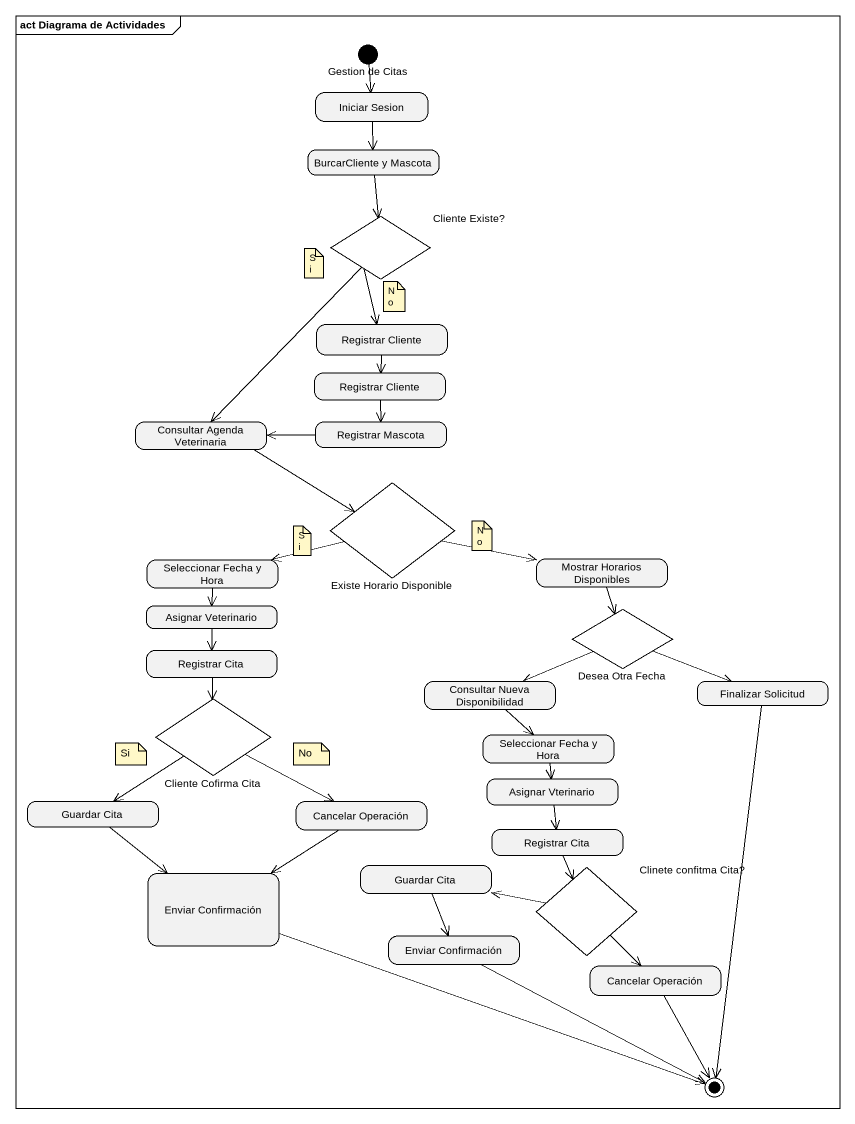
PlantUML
@startuml
mainframe act Diagrama de Actividades
hide empty description
state "Gestion de Citas" as Gestion_de_Citas <<start>>
state "Iniciar Sesion" as Iniciar_Sesion
state "BurcarCliente y Mascota" as BurcarCliente_y_Mascota
state "Cliente Existe?" as Cliente_Existe <<choice>>
state "Registrar Cliente" as Registrar_Cliente
state "Registrar Cliente" as Registrar_Cliente_2
state "Consultar Agenda Veterinaria" as Consultar_Agenda_Veterinaria
state "Registrar Mascota" as Registrar_Mascota
state "Existe Horario Disponible" as Existe_Horario_Disponible <<choice>>
state "Seleccionar Fecha y Hora" as Seleccionar_Fecha_y_Hora
state "Mostrar Horarios Disponibles" as Mostrar_Horarios_Disponibles
state "Asignar Veterinario" as Asignar_Veterinario
state "Desea Otra Fecha" as Desea_Otra_Fecha <<choice>>
state "Registrar Cita" as Registrar_Cita
state "Consultar Nueva Disponibilidad" as Consultar_Nueva
state "Finalizar Solicitud" as Finalizar_Solicitud
state "Cliente Cofirma Cita" as Cliente_Cofirma_Cita <<choice>>
state "Seleccionar Fecha y Hora" as Seleccionar_Fecha_y_Hora_2
state "Guardar Cita" as Guardar_Cita
state "Cancelar Operación" as Cancelar_Operación
state "Asignar Vterinario" as Asignar_Vterinario
state "Registrar Cita" as Registrar_Cita_2
state "Enviar Confirmación" as Enviar_Confirmación
state "Guardar Cita" as Guardar_Cita_2
state "Clinete confitma Cita?" as Clinete_confitma_Cita <<choice>>
state "Enviar Confirmación" as Enviar_Confirmación_2
state "Cancelar Operación" as Cancelar_Operación_2
Gestion_de_Citas --> Iniciar_Sesion
Iniciar_Sesion --> BurcarCliente_y_Mascota
BurcarCliente_y_Mascota --> Cliente_Existe
Cliente_Existe --> Registrar_Cliente
Cliente_Existe --> Consultar_Agenda_Veterinaria
Registrar_Cliente --> Registrar_Cliente_2
Registrar_Cliente_2 --> Registrar_Mascota
Consultar_Agenda_Veterinaria -right-> Existe_Horario_Disponible
Registrar_Mascota -left-> Consultar_Agenda_Veterinaria
Existe_Horario_Disponible -left-> Seleccionar_Fecha_y_Hora
Existe_Horario_Disponible -right-> Mostrar_Horarios_Disponibles
Seleccionar_Fecha_y_Hora --> Asignar_Veterinario
Mostrar_Horarios_Disponibles --> Desea_Otra_Fecha
Asignar_Veterinario --> Registrar_Cita
Desea_Otra_Fecha -left-> Consultar_Nueva
Desea_Otra_Fecha -right-> Finalizar_Solicitud
Registrar_Cita --> Cliente_Cofirma_Cita
Consultar_Nueva --> Seleccionar_Fecha_y_Hora_2
Cliente_Cofirma_Cita --> Guardar_Cita
Cliente_Cofirma_Cita -right-> Cancelar_Operación
Seleccionar_Fecha_y_Hora_2 --> Asignar_Vterinario
Guardar_Cita --> Enviar_Confirmación
Cancelar_Operación --> Enviar_Confirmación
Asignar_Vterinario --> Registrar_Cita_2
Registrar_Cita_2 --> Clinete_confitma_Cita
Guardar_Cita_2 --> Enviar_Confirmación_2
Clinete_confitma_Cita -left-> Guardar_Cita_2
Clinete_confitma_Cita --> Cancelar_Operación_2
Finalizar_Solicitud --> [*]
Enviar_Confirmación -right-> [*]
Enviar_Confirmación_2 -right-> [*]
Cancelar_Operación_2 --> [*]
note as N1
  Si
end note
note as N2
  No
end note
note as N3
  Si
end note
note as N4
  No
end note
note as N5
  Si
end note
note as N6
  No
end note
@enduml
